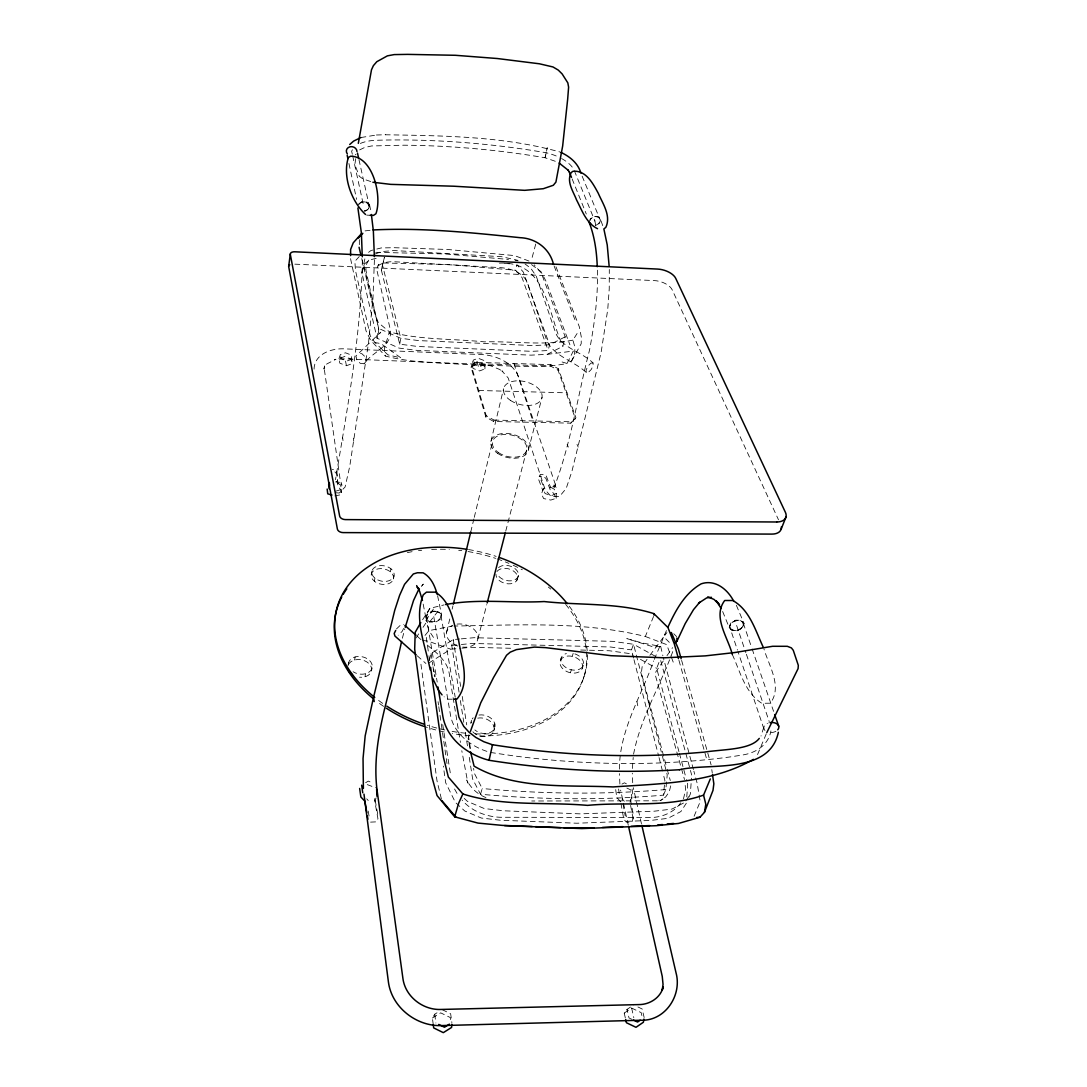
<?xml version="1.0" encoding="UTF-8"?>
<svg xmlns="http://www.w3.org/2000/svg" width="1087" height="1087" viewBox="0 0 1087 1087"><rect width="100%" height="100%" fill="white"/><g stroke="black" fill="none" stroke-linecap="round" stroke-linejoin="round"><path stroke-width="0.75" stroke-dasharray="5 3.75" d="M362.365 260.092C361.156 333.981 347.595 407.041 335.489 479.707M374.417 259.752L372.99 298.028L368.52 342.867L349.742 466.364L345.095 486.99L339.266 493.036L334.986 492.683M556.15 498.281L556.313 493.389L554.343 489.272L548.704 486.188L550.783 487.9L546.313 476.065L544.234 474.367L540.307 474.435L538.282 478.538L542.766 490.386L541.448 493.906L543.622 498.553L550.81 500.074L556.15 498.281L553.922 493.647L550.362 490.223L545.905 478.402L543.568 476.514L539.152 476.582M433.482 637.417L428.971 630.596L426.566 621.981L426.892 613.842L429.895 608.326L444.107 604.902M484.897 368.887L485.115 364.485L483.96 360.463L478.144 358.234L473.443 360.028L471.799 363.887L473.049 368.425L479.612 370.939L484.897 368.887L483.606 364.362L477.071 361.876L471.799 363.887M619.441 769.134C619.277 730.41 641.181 696.373 653.654 660.95M632.389 768.482L633.218 757.49M689.009 797.043L690.354 793.972L691.468 778.21M686.767 796.907L687.691 784.298L686.373 779.406M469.271 757.367L472.668 779.107L480.495 794.244C541.299 799.747 602.633 800.385 663.478 795.14L664.891 780.439L663.219 773.917M663.478 795.14L665.815 789.556L667.228 774.868L661.752 753.644M763.753 727.325L760.995 736.035M620.949 803.375L623.775 819.136L626.302 822.125L631.819 822.397L633.68 816.473L630.392 799.149L629.998 802.288L632.797 794.094L631.968 788.252M535.728 244.059L531.23 260.962M350.557 258.665L366.006 330.815L370.681 340.313L385.423 356.047C416.022 364.05 448.034 362.474 479.272 365.612C508.471 364.661 538.187 369.39 567.047 363.466L573.311 351.074L547.264 354.335L531.027 355.15L416.892 350.367L399.038 348.098L377.04 338.206L361.903 272.837L365.218 257.225M314.061 369.145C314.388 353.859 331.63 348.125 344.525 348.859L482.383 354.607C496.759 355.503 512.561 362.732 518.526 376.55L556.49 487.723L553.799 485.06L556.721 486.704L552.74 486.881L556.571 484.326L554.193 487.275C571.042 443.414 577.659 395.682 589.521 350.163C594.589 323.206 598.326 295.773 597.32 268.285M355.748 158.688L354.81 164.585L359.335 176.311L362.813 178.866L372.868 182.249M633.572 754.174C640.732 717.162 661.195 684.103 673.75 648.857M381.347 270.024L384.418 257.279L381.347 270.024L399.717 344.185L417.612 346.468L531.923 351.332L548.174 350.53L549.56 344.796L523.282 272.035L516.936 264.685L515.714 270.269L522.045 277.62L548.174 350.53M377.04 338.206L378.67 328.41L363.384 263.258M358.547 204.152L362.243 201.652L366.822 201.951L369.566 204.845L368.901 208.65L365.205 211.123M399.717 344.185L400.763 338.302L382.284 264.304M348.003 665.815L348.587 662.744M354.566 660.013L355.164 656.956M371.333 574.085L371.931 571.042M374.349 581.205L374.947 578.162M364.96 676.78L365.585 673.709M390.342 571.83L390.967 568.8M371.469 670.896L372.094 667.839M393.426 578.909A11.305 7.772 10.9 0 0 378.412 568.8A11.305 7.772 10.9 0 0 375.287 581.898A11.305 7.772 10.9 0 0 393.426 578.909L394.051 575.879A11.318 7.758 11 0 0 379.01 565.77A11.318 7.758 11 0 0 375.885 578.855A11.318 7.758 11 0 0 394.051 575.879M426.036 618.693L426.974 614.169L431.919 611.084L437.952 611.274L441.512 614.603L440.534 619.114L435.615 622.172L429.61 622.009L426.036 618.693L422.476 600.486M471.079 367.515L471.391 366.115L476.486 362.338L550.851 364.648L558.378 368.778L575.92 417.68L570.716 423.156L493.675 421.498L485.875 417.068L471.079 367.515L476.174 363.724L550.498 366.02L558.011 370.137L575.539 419.066M476.174 363.724L476.486 362.338M485.875 417.068L486.215 415.655L471.391 366.115M493.675 421.498L494.001 420.085L486.215 415.655M490.889 441.553L503.566 388.766M683.438 798.918L685.68 789.556L684.892 782.898M446.608 632.104L449.773 618.979M452.151 609.141L452.939 605.867M470.712 532.087L473.878 518.961M474.272 517.33L492.452 441.906M547.264 354.335L562.862 346.291L565.213 336.807L541.285 273.014L534.179 264.78M336.644 481.351L335.734 481.976L340.027 482.343L339.293 481.989L341.984 485.345L340.054 478.932L324.415 369.96L324.578 365.952L323.831 369.023L326.807 363.955L336.005 359.253L334.293 359.62L343.913 358.819L481.188 364.322L490.903 365.871L499.572 369.431L503.308 371.836L501.881 370.83L508.186 377.977L545.239 489.897L551.313 496.718L559.628 496.351L566.178 488.484L571.911 471.364L601.084 352.609L607.728 309.605L609.236 288.829L609.304 269.481M402.38 638.218L404.826 628.789M670.72 785.86L669.212 791.92L665.665 796.948L660.23 800.684L662.975 798.945L658.776 800.345M429.487 659.918L431.104 653.477L453.265 639.577L459.679 638.993M477.886 638.898L486.745 604.617M505.74 531.149L526.855 449.515M528.418 449.869L542.046 397.326M550.498 366.02L550.851 364.648M459.067 692.174L451.744 645.365L453.265 639.577L460.643 686.4M558.011 370.137L558.378 368.778M516.733 580.594L517.534 577.632M517.616 578.42L518.431 575.458M570.716 423.156L575.92 417.68M494.014 726.863L494.857 723.847M493.797 731.143L494.639 728.127M589.249 222.577L590.282 218.935L594.032 216.544L598.285 216.816L600.554 219.588L602.905 226.11M600.554 219.588L599.494 223.229L595.771 225.607L594.032 216.544M361.903 272.837L364.648 263.733L369.471 260.024L376.768 258.149M480.495 794.244L482.234 788.523L474.367 773.373L473.579 768.346M560.321 660.814L561.232 657.852M572.251 656.371L573.175 653.396M570.403 672.771L571.341 669.809M469.299 735.002L468.144 738.616L469.937 748.576M582.347 668.233A11.617 8.166 18.1 0 0 568.08 656.032A11.617 8.166 18.1 0 0 563.542 669.443A11.617 8.166 18.1 0 0 582.347 668.233L583.298 665.271M583.379 678.56L584.018 676.576M653.572 616.438L645.338 636.479C583.108 621.044 517.507 625.066 453.904 626.044M729.187 627.43L730.709 623.109L735.709 620.161L741.252 620.324L744.065 623.503L742.516 627.81L737.529 630.732L732.013 630.582L729.187 627.43L721.958 609.807M338.954 358.561L340.367 354.607L345.462 352.786L351.318 355.055L352.147 363.656L346.413 365.721L339.81 363.167L338.954 358.561L344.674 356.509L351.25 359.05L352.147 363.656M633.572 658.056L631.479 649.904L633.544 644.265L658.79 658.178M743.168 625.718C744.649 617.253 728.372 620.215 729.934 627.593L737.448 650.04M678.954 751.633L656.684 668.315L660.285 658.994M361.74 258.624L374.254 312.105L378.29 322.635L389.554 331.956L384.676 347.106L384.241 353.234L385.423 356.047M654.306 659.388L666.657 630.039M694.104 816.242L700.232 801.54L696.998 782.626L693.886 771.213M766.281 733.847L757.299 755.125L755.356 757.231M729.934 627.593C732.706 632.512 741.008 630.297 743.141 625.759A7.025 4.837 -19.4 0 0 738.793 620.337A7.025 4.837 -19.4 0 0 730.219 624.835L730.219 624.835M743.005 626.085L743.032 626.017A7.025 4.837 -19.4 0 1 734.459 630.555A7.025 4.837 -19.4 0 1 730.084 625.161M545.144 157.71L547.237 147.723L545.09 157.737L556.571 161.732M370.572 822.125L376.387 821.854L377.95 818.769L374.702 800.834L376.184 797.804M562.101 361.985L567.047 363.466L571.585 360.966L574.493 355.123L574.982 347.487L572.903 340.136L578.175 331.807M403.63 628.463L402.122 631.438L398.222 635.202M544.016 488.036L542.766 490.386L544.016 488.036L539.519 476.174M358.751 204.709C363.9 195.511 375.558 209.152 364.131 211.027A5.503 4.497 -9.8 0 0 369.186 206.544A5.503 4.497 -9.8 0 0 365.178 201.951A5.503 4.497 -9.8 0 0 358.764 204.764M368.71 260.16L366.047 264.902L365.939 270.174L378.711 329.021L378.493 334.986L380.735 332.201L355.938 355.952L356.876 360.11L360.273 363.33L364.145 363.765C371.238 352.324 393.317 345.938 390.315 329.769L377.148 271.261L377.189 267.402L378.887 264.318L376.836 266.981C381.455 262.47 388.222 261.505 394.418 261.763L501.039 267.66C511.121 268.598 522.942 272.511 527.344 282.471L546.598 340.082C553.541 356.482 574.194 360.83 586.26 372.542L588.38 372.352L591.233 369.485L593.162 365.599L593.054 362.963C582.075 352.025 562.781 348.397 555.946 333.682L536.271 276.193L530.796 268.285L524.994 263.924M571.585 360.966L581.205 343.737L581.3 336.956L579.33 326.82L555.851 266.451M433.251 1024.606L432.409 1018.003L434.732 1014.212L439.664 1011.155M422.598 619.767L429.895 608.326M685.829 800.915L690.354 793.972M686.318 803.211L680.897 811.541L667.975 818.334L650.61 820.44L576.884 823.226L500.414 820.237L481.31 818.035L464.72 810.97L455.344 802.342L445.684 782.749L443.333 766.131M425.832 620.582L434.8 606.94M415.941 638.069L419.473 632.702M423.02 627.348L426.566 621.981M647.05 659.306L642.186 666.467L641.357 672.88L666.739 767.639M680.734 802.804C674.225 812.369 662.187 817.356 650.814 817.533L500.006 817.275C485.875 816.636 471.418 811.119 462.152 800.127M663.287 660.964L655.774 671.983L655.379 675.285L684.511 779.569M666.997 655.651L672.568 647.662M649.877 655.339L666.929 632.552M625.31 1017.88L624.237 1013.07L627.077 1009.375L633.667 1004.931M429.61 622.009L437.952 611.274M364.145 363.765L366.237 361.129L365.314 356.971L361.903 353.723L358.017 353.316M425.017 635.419L428.971 630.596L452.274 626.139M421.389 586.45L423.332 584.113L419.419 588.284M359.281 256.532L354.851 261.396L355.503 270.69L370.341 336.073L374.974 342.568L387.896 354.838L400.981 357.949L380.912 343.587L374.974 342.568M396.456 628.965L400.383 625.188L403.657 624.373M368.561 252.361L370.966 250.526L375.368 249.412M359.648 149.897L364.417 147.587L371.564 145.957L403.617 145.21C451.01 145.563 498.376 149.829 545.103 157.751M624.237 1013.07L631.642 1008.084L641.181 1012.636L642.281 1017.432M428.686 663.124L450.752 649.197L460.317 648.314M432.409 1018.003L440.697 1012.853L450.263 1017.541L450.942 1022.487M365.64 782.722L368.276 781.091L372.895 783.183M683.478 803.048L671.943 809.081L654.496 811.174L580.376 813.864L503.471 810.78L484.245 808.538L467.546 801.445L462.831 797.124M621.968 784.094L624.481 782.789L627.389 784.379M565.213 336.807L549.56 344.796L533.269 345.571L418.685 340.598L400.763 338.302L378.67 328.41M556.313 493.389L551.734 495.577L545.171 493.62L543.228 489.503M485.115 364.485L480.413 366.292L474.571 364.05L473.443 360.028M375.328 253.95L381.619 251.586L394.037 250.553L501.555 256.681L517.86 260.35M352.12 359.145L347.011 360.979L341.128 358.696L340.367 354.607M335.475 491.256L341.277 489.49L340.734 485.264L336.182 481.799L337.894 483.674L336.848 471.513L335.136 469.666L332.282 469.489M360.911 137.533L376.55 134.992M376.822 249.045L381.211 247.931L394.268 247.7L447.83 249.494L514.477 255.567L528.975 261.057M334.823 495.917L341.372 494.612L341.277 489.49M572.903 340.136C543.745 345.883 513.784 341.06 484.326 341.861C452.776 338.614 420.452 340.041 389.554 331.956M365.069 230.892L371.441 230.145M657.363 800.806L531.72 800.997M461.921 648.178L471.5 647.295L511.828 648.3M665.815 789.556C604.766 794.76 543.242 794.081 482.234 788.523M461.282 638.857L474.109 637.702L612.606 641.357L633.544 644.265L661.331 752.014M451.744 645.365L459.747 644.632M461.35 644.482L472.532 643.463L610.609 646.996L631.479 649.904M593.054 362.963L590.948 363.126L588.081 366.006L586.138 369.906L586.26 372.542M660.692 646.425L653.532 646.969L626.832 638.612L641.969 642.893L660.692 646.425L662.88 655.814M434.352 611.519L435.343 611.533A7.296 5.041 -10 0 1 441.009 615.935A7.296 5.041 -10 0 1 435.452 621.424L432.653 621.75A7.296 5.041 -10 0 1 429.447 621.098L426.974 618.992L426.702 616.193A7.296 5.041 -10 0 1 434.365 611.519M385.233 134.774L385.341 134.774C443.537 135.766 503.553 136.188 559.846 151.963M376.428 134.992L385.341 134.774M383.48 262.986L449.638 264.562L515.714 270.269M375.708 252.32L445.439 253.978L508.512 259.44M452.287 699.199L447.586 699.172L444.08 696.794M494.001 420.085L571.096 421.77M580.716 650.026L609.277 650.746L630.107 653.64L633.069 655.271M478.674 390.478L567.006 392.828M294.849 264.155L654.17 280.582A15.109 8.03 16 0 1 672.228 289.903L778.509 519.803M366.672 215.117L370.096 215.294M504.572 263.258L512.303 264.155M499.327 263.122C547.101 260.962 547.44 313.029 562.862 346.291M422.49 640.42L428.21 641.167L450.752 649.197M515.089 260.214L518.105 260.894M485.943 797.559C477.641 794.448 470.63 787.939 466.744 779.977L467.899 783.102L461.798 750.709M367.243 784.61L375.681 787.79M645.338 636.479L666.684 644.618L671.046 656.29M626.859 788.075L630.84 789.964L632.009 798.184M637.92 1006.956L642.172 1008.994L644.156 1017.527M631.846 1019.293L628.993 1017.935L627.077 1009.375M442.124 1009.633L450.657 1013.804L451.879 1022.609M640.447 659.347L656.684 668.315M531.529 264.589L541 271.641L545.851 280.894L569.914 344.81M417.299 636.357L421.022 639.632M427.232 645.08C437.368 653.314 448.591 662.037 449.583 676.223L460.44 742.435M417.231 655.801L425.914 663.491M673.75 633.721L676.63 636.602M669.32 642.363L665.489 638.545L664.918 634.156M334.891 471.907L336.807 473.986L337.867 486.12L340.747 489.843L341.372 494.612M366.713 798.85L368.248 800.521M620.663 801.798L616.75 797.369L615.636 789.148M624.305 801.309L622.09 798.714L625.229 816.038M454.57 789.013L458.836 796.554M736.361 605.296L744.065 623.503M577.007 444.366L578.202 447.097M567.156 444.352L568.338 447.097M582.156 176.203L599.807 218.976M574.33 170.673L594.902 221.082M572.115 178.879L586.301 214.017M732.353 654.591C740.193 671.644 745.003 692.718 761.851 703.316L770.357 703.18C782.654 686.631 768.889 665.815 763.957 648.953M554.125 266.002L575.702 321.67M671.589 657.757L673.22 662.132M434.392 672.201L433.237 669.076L435.248 676.454M743.318 623.327L751.565 647.336M752.122 648.939L773.577 711.346M763.889 728.874L737.991 651.643M736.619 625.46L745.859 652.689M746.402 654.292L769.229 721.578M513.893 363.493L532.929 421.335M681.617 660.407L711.115 764.895M678.927 660.298L706.917 759.99M477.071 361.876L478.334 366.387M667.173 769.243L670.285 780.52M693.438 769.569L663.247 657.377M660.719 660.624L691.685 775.058M679.389 753.264L685.938 777.762M633.979 659.687L658.627 755.968M659.048 757.598L662.798 772.286M441.376 798.863L437.015 780.887L420.506 661.127M352.337 154.218L351.644 151.338A37.705 18.9 10.7 0 1 352.433 149.775M437.585 595.703L441.512 614.603M641.452 823.688L633.286 787.654M631.642 1008.084L633.803 1017.649M628.3 825.305L620.609 790.127M358.955 159.64L369.118 205.253M352.691 155.849L363.737 206.408M348.927 163.485L356.604 199.383M369.566 204.845L370.939 211.544M648.694 702.161L649.523 706.373M636.941 701.536L637.756 705.748M630.596 805.44L633.273 819.625M345.544 361.101L346.413 365.721M377.665 813.932L374.702 797.641L374.702 800.834M440.969 615.5L455.208 697.229M368.194 811.079L369.036 815.97M433.767 616.655L450.521 715.3A49.961 36.795 16.4 0 0 490.78 752.503L512.874 755.764A563.976 331.372 13.5 0 0 730.192 756.919L742.054 755.085A53.711 37.189 23.5 0 0 770.928 730.926M426.566 617.796L437.191 682.079M462.233 696.441L466.717 724.866M468.307 734.907L470.671 749.948M460.372 700.531L463.782 722.271M465.345 732.298L467.967 749.011M442.749 724.635L450.779 776.145M353.357 438.346L353.764 441.159M711.795 769.623L712.243 772.775M431.104 653.477L432.789 665.108M433.02 666.779L434.46 676.753M438.061 701.686L438.537 705.015M438.781 706.672L447.178 764.854M426.321 637.444L428.699 654.102M428.944 655.774L429.65 660.76M618.612 788.985L619.21 793.374M342.636 437.762L343.016 440.588M434.732 1014.212L435.887 1023.03M632.702 782.708L632.321 773.197M619.889 784.053L619.454 773.631M359.335 239.656L359.362 247.102M569.289 606.247A128.266 90.737 14.1 0 1 475.386 733.847M465.725 733.209A128.266 90.737 14.1 0 1 451.187 731.238M444.76 729.975A128.266 90.737 14.1 0 1 438.374 728.467M436.77 728.059A128.266 90.737 14.1 0 1 427.313 725.287M382.665 703.371A128.266 90.737 14.1 0 1 376.02 698.465M468.511 549.56A128.266 90.737 14.1 0 1 496.148 556.395M586.477 651.887A128.13 90.764 14.1 0 1 476.446 735.926M470.019 735.627A128.13 90.764 14.1 0 1 452.274 733.548M444.243 731.999A128.13 90.764 14.1 0 1 423.726 726.293M383.589 706.36A128.13 90.764 14.1 0 1 376.876 701.509M407.353 552.617A128.13 90.764 14.1 0 1 412.082 551.68M418.495 550.661A128.13 90.764 14.1 0 1 421.742 550.253M431.634 549.438A128.13 90.764 14.1 0 1 449.311 549.492M458.673 550.267A128.13 90.764 14.1 0 1 461.785 550.647M468.035 551.557A128.13 90.764 14.1 0 1 495.645 558.378M497.126 558.881A128.13 90.764 14.1 0 1 508.893 563.379M513.186 565.267A128.13 90.764 14.1 0 1 522.303 569.751M548.324 587.048A128.13 90.764 14.1 0 1 550.756 589.113M565.634 604.331A128.13 90.764 14.1 0 1 586.314 650.284M457.016 624.115A16.006 11.305 14.1 0 1 477.736 635.392A16.006 11.305 14.1 0 1 462.668 647.105M457.736 646.031A16.006 11.305 14.1 0 1 446.716 635.746A16.006 11.305 14.1 0 1 452.695 625.283M478.987 715.042A12.215 9.076 15.9 0 1 493.593 721.048A12.215 9.076 15.9 0 1 490.454 732.407A12.215 9.076 15.9 0 1 474.856 729.948M471.065 723.032A12.215 9.076 15.9 0 1 471.541 720.233M472.206 718.955A12.215 9.076 15.9 0 1 473.144 717.814M477.736 718.14A12.202 9.076 15.9 0 1 492.9 724.309A12.202 9.076 15.9 0 1 488.702 735.804A12.202 9.076 15.9 0 1 472.777 731.741M470.739 723.249A12.202 9.076 15.9 0 1 471.405 721.985M348.397 664.116A12.025 8.75 10.4 0 1 363.099 656.983A12.025 8.75 10.4 0 1 371.129 670.027A12.025 8.75 10.4 0 1 353.112 671.752M348.492 664.524A12.011 8.764 10.4 0 1 362.474 660.054A12.011 8.764 10.4 0 1 371.55 670.502A12.011 8.764 10.4 0 1 359.498 677.215M496.936 571.531A11.074 7.473 15 0 1 514.776 572.034A11.074 7.473 15 0 1 510.591 583.76A11.074 7.473 15 0 1 495.957 574.276M498.539 567.631A11.087 7.473 15 0 1 515.374 568.895A11.087 7.473 15 0 1 513.431 580.363A11.087 7.473 15 0 1 497.411 574.33M574.914 653.885A11.631 8.166 18.1 0 1 582.211 667.187A11.631 8.166 18.1 0 1 564.398 666.413A11.631 8.166 18.1 0 1 566.381 653.504M775.873 731.293A7.555 5.014 -4.9 0 1 769.093 732.434M764.99 730.559A7.555 5.014 -4.9 0 1 767.504 723.358M768.794 722.896A7.555 5.014 -4.9 0 1 769.243 722.773M360.368 143.457A37.705 18.9 10.7 0 1 376.741 140.264L385.437 140.033A610.364 387.719 15.4 0 1 531.964 150.4L546.163 152.724A33.371 16.441 13.4 0 1 558.786 157.112M561.599 158.539A33.371 16.441 13.4 0 1 573.406 168.838M595.282 225.444A5.34 4.294 -24.3 0 0 596.179 225.186L598.706 223.542L599.997 221.15A5.34 4.294 -24.3 0 0 596.505 216.653L595.88 216.598A5.34 4.294 -24.3 0 0 590.064 220.185M355.979 154.245A5.34 4.674 10.8 0 1 355.327 154.87M510.374 400.329A19.715 11.699 14 0 0 541.842 398.222A19.715 11.699 14 0 0 516.148 380.885A19.715 11.699 14 0 0 510.374 400.329M497.425 453.211A19.226 11.889 14 0 0 528.2 450.779A19.226 11.889 14 0 0 503.267 433.455A19.226 11.889 14 0 0 497.425 453.211M498.444 452.572A17.623 10.897 14 0 0 526.665 450.358A17.623 10.897 14 0 0 503.811 434.474A17.623 10.897 14 0 0 498.444 452.572"/><path stroke-width="1.5" d="M350.585 255.594L350.625 249.453L353.261 242.795L361.414 233.719M376.931 796.282L376.632 789.108M451.784 1024.212L451.621 1027.419L443.319 1032.65L433.686 1027.908L433.251 1024.606M489.082 759.351L489.055 760.275M288.68 266.342L290.297 254.018M643.898 1019.103L643.395 1022.242L635.99 1027.31L626.384 1022.704L625.664 1019.484M504.572 825.617L581.79 828.579L656.208 825.699L678.437 823.47L699.933 817.247L704.458 812.329L705.803 804.217L703.561 795.127L710.3 778.944M358.316 143.375L371.482 69.813L373.385 65.655L376.795 61.714L387.393 55.858L394.16 54.595L407.707 54.377L455.399 55.288L497.289 58.521L539.424 63.793L552.984 66.959L558.283 70.098L562.142 73.93L567.822 82.857L568.61 87.15L567.672 99.148L562.658 146.038L555.919 182.086L553.337 185.266L543.269 188.717L524.627 190.334L453.768 186.217L390.736 184.369L372.868 182.249M532.195 826.528L502.14 825.373L477.981 823.09L454.679 816.813L458.605 803.32L462.872 793.945L448.347 777.056L443.455 757.381L430.601 667.432M778.36 732.325C769.216 775.017 708.982 762.612 679.552 769.718L679.361 769.732M437.137 594.317C434.936 585.934 431.05 577.238 423.156 572.835L417.394 572.754L413.345 573.963L404.554 584.33L399.636 595.282L394.717 610.337L373.548 697.229L365.178 735.831L363.044 758.468L363.384 788.483M453.333 604.223L470.712 532.087M401.565 641.452C391.388 690.707 370.368 740.206 377.23 791.499L402.937 978.585C405.315 996.589 422.897 1010.136 440.778 1009.456L638.884 1004.592C649.781 1004.633 660.719 997.662 663.274 986.711L662.241 989.931L663.043 984.414L662.255 976.425L628.666 826.949M487.166 602.986L505.319 532.779M405.234 627.267L413.549 600.445L418.481 589.956M470.44 731.388L480.699 702.909L493.539 677.5L506.542 655.271L510.265 652.146L516.393 649.618L534.437 647.091L545.552 647.635L611.003 655.706L664.184 657.798L705.232 655.882L734.622 652.567L772.599 646.289L787.328 646.303L791.404 647.906L793.265 650.298L798.32 665.366L798.089 668.614L766.811 732.597M704.458 812.329L713.004 790.358L713.846 783.809L712.474 774.352M492.248 745.152L492.465 744.731C553.854 754.392 616.261 757.843 678.315 754.201L703.9 752.177C722.719 749.188 750.397 750.098 759.269 738.399M781.118 529.247L785.915 517.181M668.002 627.063C675.503 610.514 684.864 593.122 701.169 583.841C715.205 579.045 727.679 589.426 733.779 601.301M677.024 641.085L685.204 623.598L693.52 609.63L699.811 602.13M395.695 630.46L394.187 633.463L394.934 636.044L415.995 654.7M679.552 769.718C615.962 773.659 551.992 770.18 489.082 760.289L492.506 744.772L483.851 741.742L475.821 737.434L468.973 732.149L463.728 726.361L458.904 717.148L455.507 698.9M420.778 622.62L415.207 632.294L414.69 649.156L431.607 775.928L437.056 795.575L454.679 816.813M358.384 238.08L362.841 233.297M349.715 144.517L353.628 141.093L360.911 137.533M675.176 642.594L677.201 641.017L676.821 638.069M640.202 1020.231L637.566 1022.038L633.273 1019.986M698.52 603.203L706.686 597.891L711.482 597.32M753.427 759.351C711.346 783.455 660.285 783.618 613.095 786.934C567.156 784.814 515.129 789.95 474.081 766.145L470.549 751.905M449.407 1024.158L444.488 1027.242L438.754 1024.43M703.561 795.127C666.44 808.184 626.03 801.622 587.551 805.385C546.082 801.703 503.064 806.867 462.872 793.945M445.656 604.549C477.981 598.421 511.42 603.285 544.111 601.546C580.621 605.486 618.421 602.456 653.83 613.611L667.934 627.498L674.334 643.952L678.465 658.668M373.031 229.955C422.028 227.523 471.296 232.618 520.021 237.673C536 238.27 549.845 248.801 553.528 264.454M657.717 824.992L662.459 824.53M667.201 824.055L673.532 823.43M696.713 817.478L699.933 817.247M594.1 827.737L563.922 827.737M602.511 827.411L622.702 826.636M631.112 826.31L649.618 825.59M453.836 699.145L456.948 699.05C470.63 682.867 461.622 659.551 458.728 640.909C453.592 623.965 451.961 602.225 435.33 592.17L426.457 592.157L423.264 594.806C413.495 619.087 425.56 645.651 430.207 669.891M370.096 215.294L373.48 215.389L375.925 213.745C382.203 196.57 373.221 156.446 350.68 156.188L348.37 157.493C342.323 176.23 351.332 201.421 365.545 214.479M535.538 826.65L560.579 827.615M331.983 495.074L327.73 493.811L327.16 489.041M489.082 760.289C467.967 754.867 446.988 739.201 442.912 716.686L438.007 687.011M707.773 596.831L714.037 599.426L719.54 604.82L717.42 602.171M560.919 152.425C569.846 156.474 578.175 163.363 580.906 173.146M597.551 228.705C586.233 223.175 581.993 210.334 576.531 199.886C573.257 191.285 566.286 181.923 571.191 172.548L573.039 171.27C586.015 170.048 592.958 183.54 598.23 193.201C602.769 203.772 611.261 215.566 605.839 227.346L603.869 228.949L607.239 244.969L609.141 266.111M559.139 163.05L568.107 170.156M417.177 587.347L419.405 589.059M404.894 625.46L416.063 635.27M441.77 800.494L456.037 817.302M442.056 694.906L438.632 690.558L432.735 678.478M567.971 169.952L569.208 171.787M716.36 600.853L721.157 608.53M569.058 171.569L571.504 177.358M416.634 585.621L419.609 591.301L422.476 600.486M671.345 632.512L678.397 648.98L681.155 658.776M763.346 647.404C755.465 630.745 749.935 610.133 732.801 600.513L724.703 600.5C712.284 616.913 728.127 637.702 732.353 654.591M778.727 726.184L774.664 714.539M359.077 247.279L360.979 255.391M641.833 825.332L676.1 973.11C682.052 995.312 665.271 1021.019 641.181 1020.245L440.969 1025.598C416.076 1026.237 391.768 1007.16 388.439 982.145L363.982 794.149M357.501 153.118L358.588 158.009M347.174 155.332L347.881 158.593M357.895 207.957L361.387 232.931L362.297 256.804M366.822 812.696L364.879 801.255L360.843 796.975L359.648 788.455M367.379 815.97L367.936 819.245M371.387 214.479L373.357 230.92L374.363 256.614M373.548 697.229L374.213 701.591M361.672 785.154L362.732 792.749M328.627 484.53L329.13 488.77M653.83 613.611L654.007 615.093M329.334 482.587L329.592 485.631M597.252 266.709C596.722 251.736 594.63 236.626 589.249 222.577L590.771 224.425A5.34 4.294 -24.3 0 1 590.119 223.433M289.794 264.752A5.068 2.799 8.8 0 0 288.707 266.709L337.391 529.084A5.136 3.424 9.6 0 0 343.112 532.603L771.947 534.097A14.444 8.805 20.8 0 0 781.349 526.91M424.215 724.255A128.266 90.737 14.1 0 1 386.823 706.17M374.743 697.446A128.266 90.737 14.1 0 1 344.579 590.676A128.266 90.737 14.1 0 1 466.948 549.315M499.137 557.414A128.266 90.737 14.1 0 1 567.265 603.638M423.726 726.293A128.13 90.764 14.1 0 1 386.374 708.221M373.045 698.465A128.13 90.764 14.1 0 1 341.739 597.021M343.288 594.236A128.13 90.764 14.1 0 1 346.807 588.841M352.501 674.823A12.011 8.764 10.4 0 1 347.908 668.573M770.18 722.597A7.555 5.014 -4.9 0 1 777.585 724.431A7.555 5.014 -4.9 0 1 777.735 729.825M347.337 153.878A5.34 4.674 10.8 0 1 350.028 146.786A5.34 4.674 10.8 0 1 356.971 151.555M776.716 521.991L345.408 519.6A5.163 3.424 9.7 0 1 339.647 516.08L290.324 254.399A5.095 2.785 8.8 0 1 294.794 251.79L657.581 269.073A15.191 7.989 16 0 1 675.734 278.394L785.412 512.344A14.539 8.778 20.7 0 1 776.716 521.991"/></g></svg>
